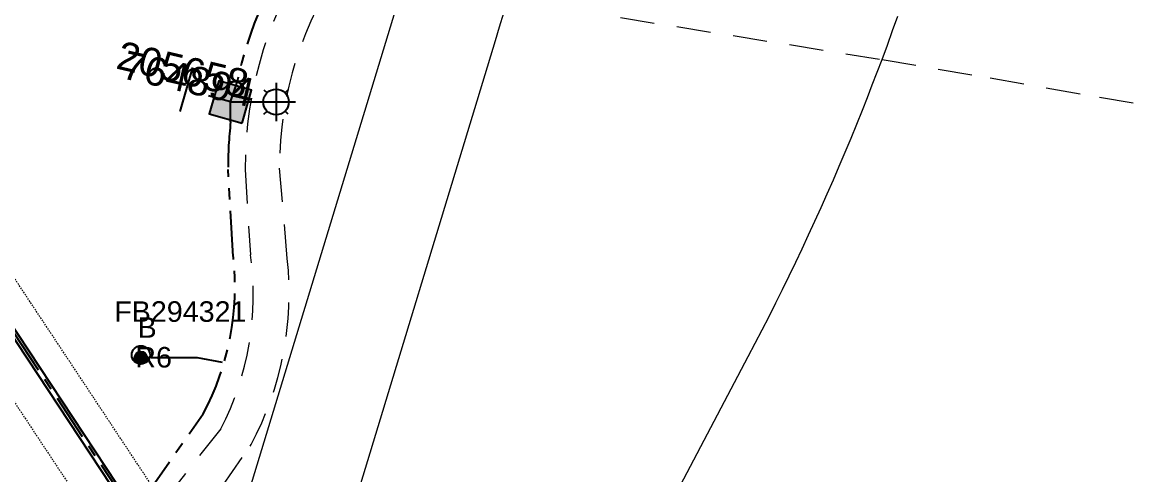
# Model space of a CAD drawing. Header units: metres. Extents: x 307635 to 308805, y 6256169 to 6257356.
# Drawn here: x 308543.5 to 308641.4, y 6256312.4 to 6256352.1 of the extents above; entities that cross this region are included whole.
import ezdxf
from ezdxf.enums import TextEntityAlignment as Align

# ---------------------------------------------------------------- set-up
doc = ezdxf.new("R2010")
doc.units = ezdxf.units.M
for name, pattern in [('Cable Exist UG', [7, 4, -1, 1, -1]), ('Dash', [5, 3, -2]), ('DASHED', [19.05, 12.7, -6.35]), ('HIDDEN2', [0.1875, 0.125, -0.0625])]:
    doc.linetypes.add(name, pattern=pattern)
doc.layers.get('0').update_dxf_attribs({"color": 6})
doc.layers.get('Defpoints').update_dxf_attribs({"color": 250})
for name, color, linetype, lineweight in [('Cadastre Buildings_SP_EXT', 78, 'Continuous', 15), ('Cadastre Developer_SP_EXT', 98, 'Continuous', 15), ('Cadastre Easements_SP_EXT', 58, 'DASHED', 15), ('Cadastre Land Parcels_SP_EXT', 118, 'Continuous', 15), ('Cadastre Other Property_SP_EXT', 138, 'DASHED', 15), ('Mains_SL_EXT', 131, 'Continuous', 25), ('Mains_TR_EXT', 211, 'Continuous', 25)]:
    doc.layers.add(name, color=color, linetype=linetype, lineweight=lineweight)
for name, color, linetype in [('Duct_SP_EXT', 30, 'Continuous'), ('Equip_SP_SL_EXT', 7, 'Continuous'), ('SupportsUG_SP_LV_SL_EXT', 7, 'Continuous')]:
    doc.layers.add(name, color=color, linetype=linetype)
doc.styles.add('COLUMN_LABEL', font='arial.ttf', dxfattribs={"height": 2})
doc.styles.add('iecARIAL', font='arial.ttf', dxfattribs={"height": 2})
doc.styles.add('POLE_LABEL', font='arial.ttf', dxfattribs={"height": 2})
doc.styles.add('SL_LABEL', font='arial.ttf', dxfattribs={"height": 2})
doc.styles.get("Standard").update_dxf_attribs({"font": 'arial.ttf'})

# ---------------------------------------------------------------- blocks, each defined once
blk = doc.blocks.new('COLUMN_EXT')
blk.add_hatch(color=256).paths.add_polyline_path([(1.5, -1.5), (1.5, 1.5), (-1.5, 1.5), (-1.5, -1.5)])
blk.add_lwpolyline([(1.5, 1.5), (-1.5, 1.5), (-1.5, -1.5), (1.5, -1.5)], close=True)
at = {"layer": 'Defpoints', "flags": 128}
for points in [[(0, 0), (0, -2)], [(2, -4), (-2, -4)]]:
    blk.add_lwpolyline(points, dxfattribs=at)
at = {"flags": 9}
for tag, p in [('NOTES', (-1.813, 2)), ('STREETNAME', (-1.813, 1.6)), ('LOCATION', (-1.813, 1.4)), ('SUBURB', (-1.813, 1.8)), ('LEGEND', (-1.813, 1.2)), ('USAGE', (-1.813, 1)), ('COLUMN_TYPE', (-1.813, 0.4)), ('OWNED_BY', (-1.813, 0.6)), ('STATE', (-1.813, 0.8))]:
    blk.add_attdef(tag, text='', height=0.2, rotation=180, dxfattribs=at).set_placement(p, align=Align.MIDDLE_LEFT)
at = {"flags": 1}
blk.add_attdef('Z', (-1.813, 2.351), '', height=0.2, rotation=180, dxfattribs=at)
at = {"flags": 9}
for tag, style, p in [('STRUCTURE_PLANT_NUMBER', 'POLE_LABEL', (-1.813, -0.031)), ('STREET_CODE', 'COLUMN_LABEL', (-1.813, 0.2))]:
    blk.add_attdef(tag, text='', height=0.2, rotation=180, dxfattribs=dict(at, style=style)).set_placement(p, align=Align.MIDDLE_LEFT)
at = {"style": 'COLUMN_LABEL', "width": 0.9, "flags": 8}
blk.add_attdef('ASSET_NUM', text='', height=2, rotation=270, dxfattribs=at).set_placement((2, -4), align=Align.MIDDLE_LEFT)
blk = doc.blocks.new('DUCT_EXT')
blk.add_circle((0, 0.8), 0.8)
at = {"flags": 1}
blk.add_attdef('Z', (0, 0), '', height=0.2, dxfattribs=at)
at = {"flags": 9}
for tag, p in [('DUCT_CODE', (0, 0)), ('XSECT_TYPE', (0, -0.2)), ('STATE', (0, -0.6)), ('FB_REFERENCE', (0, -0.4)), ('NOTES', (0, -0.8))]:
    blk.add_attdef(tag, text='', height=0.2, dxfattribs=at).set_placement(p, align=Align.MIDDLE_LEFT)
blk = doc.blocks.new('SL_LANTERN_EXT')
at = {"flags": 9}
for tag, p in [('LRATECODE', (-7.4, 0)), ('LOUTREACHVOCAB', (-7.2, 0)), ('LOUTREACH', (-7, 0)), ('LANTNUMBER', (-6.6, 0)), ('LNEW', (-6.4, 0)), ('LMASTVOCAB', (-6.2, 0)), ('LMAST', (-6, 0)), ('LLAMPVOCAB', (-5.8, 0)), ('LLAMP', (-5.6, 0)), ('LEXIST', (-5.4, 0)), ('LCHARGE3PERCENT', (-5.2, 0)), ('LCHARGE3', (-5, 0)), ('LCHARGE2PERCENT', (-4.8, 0)), ('LCHARGE2', (-4.6, 0)), ('LCHARGE1PERCENT', (-4.4, 0)), ('LCHARGE1', (-4.2, 0)), ('LCATEGORY', (-4, 0)), ('LBRACKETVOCAB', (-3.8, 0)), ('LBRACKET', (-3.6, 0)), ('LKINGHEIGHT', (-3.4, 0)), ('CREPLACE', (-3.2, 0)), ('CREMOVE', (-3, 0)), ('CNUMBER', (-2.8, 0)), ('CNEW', (-2.6, 0)), ('CEXIST', (-2.4, 0)), ('USAGE', (-2.2, 0)), ('STATE', (-2, 0)), ('OWNED_BY', (-1.8, 0)), ('ORIENTATION', (-1.6, 0)), ('OPERATING_VOLTAGE', (-1.4, 0)), ('NO_PHASES', (-1.2, 0)), ('LANTERN_TYPE', (-1, 0)), ('LANTERN_PURPOSE', (-0.8, 0)), ('CONTROL_TYPE', (-0.6, 0)), ('CONSTRUCTED_VOLTAGE', (-0.4, 0))]:
    blk.add_attdef(tag, text='', height=0.001, rotation=270, dxfattribs=at).set_placement(p, align=Align.MIDDLE_LEFT)
at = {"style": 'SL_LABEL', "flags": 9}
blk.add_attdef('STREET_CODE', text='', height=0.001, rotation=270, dxfattribs=at).set_placement((0.001, 0), align=Align.MIDDLE_LEFT)
at = {"flags": 1}
blk.add_attdef('Z', (0, 0), '', height=0.001, rotation=270, dxfattribs=at)
at = {"width": 0.9}
blk.add_attdef('LNUMBER', text='', height=1, dxfattribs=at).set_placement((7, -1), align=Align.MIDDLE_LEFT)
at = {"flags": 9}
for tag, p in [('LREMOVE', (0, -7.6)), ('LREPLACE', (0, -7.8)), ('LTYPE', (0, -8)), ('LTYPEVOCAB', (0, -8.2)), ('LEGEND', (0, -8.4)), ('SUBURB', (0, -8.6)), ('STREETNAME', (0, -8.8)), ('LOCATION', (0, -9)), ('NOTES', (0, -9.2)), ('MAINTAINED_BY', (0, -9.863))]:
    blk.add_attdef(tag, text='', height=0.001, dxfattribs=at).set_placement(p, align=Align.MIDDLE_LEFT)
blk.add_attdef('OPERATED_BY', (0, -9.607), '', height=0.001, dxfattribs=at)
blk.add_wipeout([(5.688, 0), (5.061, -1.061), (4, -1.688), (2.939, -1.061), (2.313, 0), (2.939, 1.061), (4, 1.687), (5.061, 1.061)])
for p, q in [((2.939, 1.061), (3.205, 0.795)), ((4, 1.687), (4, 0)), ((5.061, 1.061), (4.795, 0.795)), ((0, 0), (4, 0)), ((2.939, -1.061), (3.205, -0.795)), ((4, 0), (5.688, 0)), ((4, 0), (4, -1.688)), ((5.061, -1.061), (4.795, -0.795))]:
    blk.add_line(p, q)
blk.add_circle((4, 0), 1.125)
blk = doc.blocks.new('CABLE_LARGE_EXT')
h = blk.add_hatch(color=256)
edge = h.paths.add_edge_path()
edge.add_arc((0, 0.55), 0.55, 0, 360)
blk.add_circle((0, 0.55), 0.55)
at = {"flags": 1}
blk.add_attdef('Z', (0, 0), '', height=0.2, dxfattribs=at)
at = {"flags": 9}
for tag, p in [('COND_CODE', (0, 0)), ('XSECT_SIZE', (0, -0.6)), ('STATE', (0, -0.4)), ('FB_REFERENCE', (0, -0.2)), ('NOTES', (0, -0.8))]:
    blk.add_attdef(tag, text='', height=0.2, dxfattribs=at).set_placement(p, align=Align.MIDDLE_LEFT)

msp = doc.modelspace()

# ---------------------------------------------------------------- linework, layer by layer
at = {"layer": 'Cadastre Buildings_SP_EXT', "linetype": 'Continuous'}
for points in [[(308585.693, 6256352.859), (308585.321, 6256351.655), (308584.954, 6256350.45), (308571.564, 6256306.317)], [(308589.896, 6256289.995), (308607.13, 6256322.757), (308607.747, 6256323.928), (308608.358, 6256325.103), (308608.961, 6256326.28), (308609.557, 6256327.463), (308610.146, 6256328.648), (308610.728, 6256329.837), (308611.302, 6256331.029), (308611.87, 6256332.225), (308612.429, 6256333.425), (308612.982, 6256334.628), (308613.528, 6256335.834), (308614.067, 6256337.043), (308614.598, 6256338.255), (308615.121, 6256339.471), (308615.637, 6256340.69), (308616.146, 6256341.912), (308616.648, 6256343.137), (308617.142, 6256344.365), (308617.581, 6256345.474), (308618.015, 6256346.584), (308618.442, 6256347.698), (308618.863, 6256348.813), (308619.333, 6256350.076), (308619.795, 6256351.341), (308620.25, 6256352.609)]]:
    msp.add_lwpolyline(points, dxfattribs=at)
at = {"layer": 'Cadastre Land Parcels_SP_EXT', "linetype": 'Continuous'}
msp.add_lwpolyline([(308564.239, 6256246.069), (308565.132, 6256246.939), (308566.011, 6256247.829), (308566.875, 6256248.741), (308567.723, 6256249.674), (308568.554, 6256250.627), (308569.371, 6256251.599), (308570.17, 6256252.592), (308570.953, 6256253.602), (308578.282, 6256267), (308581.645, 6256274.582), (308580.604, 6256280.896), (308560.313, 6256300.809), (308576.203, 6256353.024)], dxfattribs=at)
msp.add_lwpolyline([(308564.239, 6256246.069), (308565.132, 6256246.939), (308566.011, 6256247.829), (308566.875, 6256248.741), (308567.723, 6256249.674), (308568.554, 6256250.627), (308569.371, 6256251.599), (308570.17, 6256252.592), (308570.953, 6256253.602), (308578.282, 6256267), (308581.645, 6256274.582), (308580.604, 6256280.896), (308560.313, 6256300.809), (308576.203, 6256353.024)], dxfattribs=at)
at = {"layer": 'Duct_SP_EXT'}
msp.add_lwpolyline([(308554.817, 6256322.677), (308558.829, 6256322.677), (308561.032, 6256322.282)], dxfattribs=at)

# ---------------------------------------------------------------- block references
for name in ['DUCT_EXT', 'CABLE_LARGE_EXT']:
    msp.add_blockref(name, (308553.91, 6256322.11), dxfattribs=at)
at = {"layer": 'SupportsUG_SP_LV_SL_EXT'}
ref = msp.add_blockref('COLUMN_EXT', (308561.759, 6256345.089), dxfattribs=dict(at, rotation=254.054604167793))
ref.add_attrib('ASSET_NUM', '764894', dxfattribs={"layer": '0', "height": 2.5, "rotation": 347.23918, "style": 'COLUMN_LABEL'}).set_placement((308563.759, 6256345.839), align=Align.MIDDLE_RIGHT)

# ---------------------------------------------------------------- texts
at = {"layer": 'Duct_SP_EXT'}
for s, p in [('FB294321', (308551.568, 6256325.813)), ('B', (308553.618, 6256324.413)), ('R6', (308553.419, 6256321.808))]:
    msp.add_text(s, height=1.8, dxfattribs=at).set_placement(p)

# ---------------------------------------------------------------- next in the draw order: block references
at = {"layer": 'Equip_SP_SL_EXT'}
ref = msp.add_blockref('SL_LANTERN_EXT', (308561.759, 6256345.089), dxfattribs=at)
ref.add_attrib('ASSET_NUM', '205658', dxfattribs={"layer": '0', "height": 2.5, "rotation": 346.75948, "style": 'iecARIAL'}).set_placement((308563.259, 6256346.589), align=Align.MIDDLE_RIGHT)

# ---------------------------------------------------------------- next in the draw order: linework, layer by layer
at = {"layer": 'Cadastre Developer_SP_EXT', "linetype": 'Dash'}
for points in [[(308569.358, 6256359.139, 0.157004), (308563.055, 6256339.177), (308563.055, 6256339.177), (308563.505, 6256331.672), (308563.505, 6256331.672, -0.157064), (308560.91, 6256316.435), (308560.91, 6256316.435), (308555.399, 6256309.459)], [(308558.22, 6256307.354), (308563.485, 6256314.896), (308563.57, 6256315.053), (308563.57, 6256315.053, 0.150569), (308566.743, 6256331.36), (308566.743, 6256331.36), (308566.055, 6256339.273), (308566.055, 6256339.273, -0.156344), (308571.804, 6256357.402)]]:
    msp.add_lwpolyline(points, format="xyb", dxfattribs=at)
at = {"layer": 'Cadastre Easements_SP_EXT', "linetype": 'Dash'}
msp.add_lwpolyline([(308643.276, 6256362.252), (308633.777, 6256363.893), (308624.384, 6256365.429), (308591.558, 6256370.471), (308586.968, 6256371.085), (308582.398, 6256371.817), (308461.186, 6256390.207), (308458.336, 6256380.5), (308456.494, 6256374.54), (308496.305, 6256368.236), (308508.83, 6256366.252), (308577.029, 6256355.45), (308581.549, 6256354.701), (308586.068, 6256354.061), (308618.863, 6256348.813), (308628.337, 6256347.19), (308637.925, 6256345.508), (308667.791, 6256340.639)], dxfattribs=at)
at = {"layer": 'Cadastre Other Property_SP_EXT', "linetype": 'HIDDEN2'}
msp.add_lwpolyline([(308509.275, 6256366.009), (308509.812, 6256365.664), (308509.812, 6256365.664, -0.111024), (308515.683, 6256359.783), (308515.683, 6256359.783), (308550.099, 6256307.786), (308559.892, 6256297.922), (308561.881, 6256304.383), (308554.752, 6256311.627), (308520.094, 6256363.989), (308520.094, 6256363.989, 0.075203), (308512.494, 6256371.137), (308512.494, 6256371.137), (308509.275, 6256366.009)], format="xyb", close=True, dxfattribs=at)
at = {"layer": 'Duct_SP_EXT'}
for p, q in [((308552.859, 6256310.009), (308525.663, 6256351.136)), ((308552.459, 6256309.744), (308525.262, 6256350.871))]:
    msp.add_line(p, q, dxfattribs=at)
at = {"layer": 'Mains_SL_EXT', "linetype": 'Cable Exist UG'}
for points in [[(308561.759, 6256345.089), (308562.321, 6256346.723), (308562.321, 6256346.723, -0.102461), (308568.111, 6256359.974), (308568.111, 6256359.974), (308573.5, 6256368.506), (308573.507, 6256368.517), (308573.507, 6256368.517, 0.130334), (308579.868, 6256387.6), (308579.868, 6256387.6), (308579.872, 6256387.656), (308580.091, 6256389.239), (308580.221, 6256390.739)], [(308553.194, 6256295.547), (308552.926, 6256296.675), (308552.926, 6256296.675, -0.203465), (308554.077, 6256310.167), (308554.077, 6256310.167), (308554.12, 6256310.246), (308559.373, 6256317.75), (308559.373, 6256317.75, 0.151082), (308562.014, 6256331.507), (308562.014, 6256331.507), (308562.01, 6256331.545), (308561.554, 6256339.128), (308561.554, 6256339.168), (308561.554, 6256339.168, -0.029379), (308561.777, 6256343.349), (308561.777, 6256343.349), (308561.759, 6256345.089)]]:
    msp.add_lwpolyline(points, format="xyb", dxfattribs=at)
at = {"layer": 'Mains_TR_EXT', "linetype": 'Cable Exist UG'}
msp.add_lwpolyline([(308652.221, 6256243.154), (308640.496, 6256245.296), (308629.22, 6256248.309), (308620.694, 6256252.291), (308601.573, 6256262.473), (308583.863, 6256279.008), (308583.863, 6256279.008), (308552.672, 6256309.903), (308518.328, 6256361.781), (308518.328, 6256361.781, 0.187645), (308498.695, 6256373.682), (308498.695, 6256373.682), (308470.309, 6256381.954), (308462.286, 6256382.553), (308460.524, 6256382.169)], format="xyb", dxfattribs=at)

doc.saveas('drawing.dxf')
